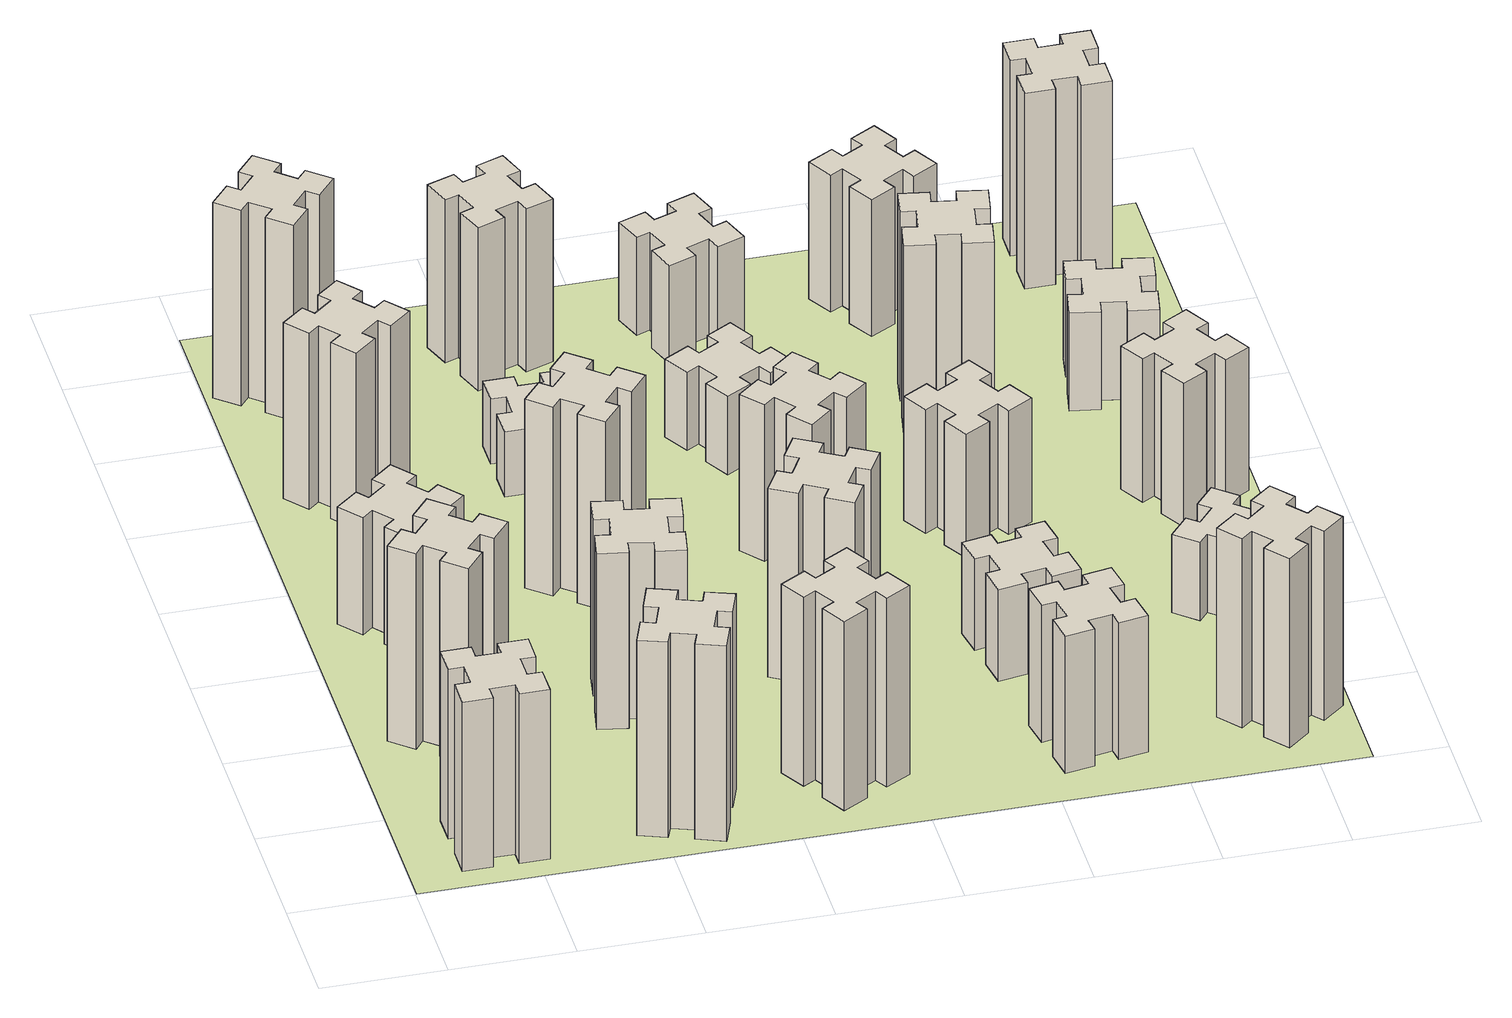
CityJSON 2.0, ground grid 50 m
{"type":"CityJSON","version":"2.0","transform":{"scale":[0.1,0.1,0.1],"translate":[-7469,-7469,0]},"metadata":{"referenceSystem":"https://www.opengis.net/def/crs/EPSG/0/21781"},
"CityObjects":{
"building1":{"type":"Building","attributes":{"class":"1000","function":"1000","usage":"1000","yearOfConstruction":2016,"roofType":"1000","measuredHeight":78,"storeysAboveGround":30,"storeysBelowGround":0},"geometry":[{"type":"Solid","lod":"1","boundaries":[[[[0,1,2,3,4,5,6,7,8,9,10,11,12,13,14,15,16,17,18,19]],[[17,16,20,21]],[[16,15,22,20]],[[15,14,23,22]],[[14,13,24,23]],[[13,12,25,24]],[[12,11,26,25]],[[11,10,27,26]],[[10,9,28,27]],[[9,8,29,28]],[[8,7,30,29]],[[7,6,31,30]],[[6,5,32,31]],[[5,4,33,32]],[[4,3,34,33]],[[3,2,35,34]],[[2,1,36,35]],[[1,0,37,36]],[[0,19,38,37]],[[19,18,39,38]],[[18,17,21,39]],[[24,25,26,27,28,29,30,31,32,33,34,35,36,37,38,39,21,20,22,23]]]]}]},
"building2":{"type":"Building","attributes":{"class":"1000","function":"1000","usage":"1000","yearOfConstruction":2016,"roofType":"1000","measuredHeight":90,"storeysAboveGround":30,"storeysBelowGround":0},"geometry":[{"type":"Solid","lod":"1","boundaries":[[[[40,41,42,43,44,45,46,47,48,49,50,51,52,53,54,55,56,57,58,59]],[[57,56,60,61]],[[56,55,62,60]],[[55,54,63,62]],[[54,53,64,63]],[[53,52,65,64]],[[52,51,66,65]],[[51,50,67,66]],[[50,49,68,67]],[[49,48,69,68]],[[48,47,70,69]],[[47,46,71,70]],[[46,45,72,71]],[[45,44,73,72]],[[44,43,74,73]],[[43,42,75,74]],[[42,41,76,75]],[[41,40,77,76]],[[40,59,78,77]],[[59,58,79,78]],[[58,57,61,79]],[[64,65,66,67,68,69,70,71,72,73,74,75,76,77,78,79,61,60,62,63]]]]}]},
"building3":{"type":"Building","attributes":{"class":"1000","function":"1000","usage":"1000","yearOfConstruction":2016,"roofType":"1000","measuredHeight":54,"storeysAboveGround":30,"storeysBelowGround":0},"geometry":[{"type":"Solid","lod":"1","boundaries":[[[[80,81,82,83,84,85,86,87,88,89,90,91,92,93,94,95,96,97,98,99]],[[97,96,100,101]],[[96,95,102,100]],[[95,94,103,102]],[[94,93,104,103]],[[93,92,105,104]],[[92,91,106,105]],[[91,90,107,106]],[[90,89,108,107]],[[89,88,109,108]],[[88,87,110,109]],[[87,86,111,110]],[[86,85,112,111]],[[85,84,113,112]],[[84,83,114,113]],[[83,82,115,114]],[[82,81,116,115]],[[81,80,117,116]],[[80,99,118,117]],[[99,98,119,118]],[[98,97,101,119]],[[104,105,106,107,108,109,110,111,112,113,114,115,116,117,118,119,101,100,102,103]]]]}]},
"building4":{"type":"Building","attributes":{"class":"1000","function":"1000","usage":"1000","yearOfConstruction":2016,"roofType":"1000","measuredHeight":81,"storeysAboveGround":30,"storeysBelowGround":0},"geometry":[{"type":"Solid","lod":"1","boundaries":[[[[120,121,122,123,124,125,126,127,128,129,130,131,132,133,134,135,136,137,138,139]],[[137,136,140,141]],[[136,135,142,140]],[[135,134,143,142]],[[134,133,144,143]],[[133,132,145,144]],[[132,131,146,145]],[[131,130,147,146]],[[130,129,148,147]],[[129,128,149,148]],[[128,127,150,149]],[[127,126,151,150]],[[126,125,152,151]],[[125,124,153,152]],[[124,123,154,153]],[[123,122,155,154]],[[122,121,156,155]],[[121,120,157,156]],[[120,139,158,157]],[[139,138,159,158]],[[138,137,141,159]],[[144,145,146,147,148,149,150,151,152,153,154,155,156,157,158,159,141,140,142,143]]]]}]},
"building5":{"type":"Building","attributes":{"class":"1000","function":"1000","usage":"1000","yearOfConstruction":2016,"roofType":"1000","measuredHeight":90,"storeysAboveGround":30,"storeysBelowGround":0},"geometry":[{"type":"Solid","lod":"1","boundaries":[[[[160,161,162,163,164,165,166,167,168,169,170,171,172,173,174,175,176,177,178,179]],[[177,176,180,181]],[[176,175,182,180]],[[175,174,183,182]],[[174,173,184,183]],[[173,172,185,184]],[[172,171,186,185]],[[171,170,187,186]],[[170,169,188,187]],[[169,168,189,188]],[[168,167,190,189]],[[167,166,191,190]],[[166,165,192,191]],[[165,164,193,192]],[[164,163,194,193]],[[163,162,195,194]],[[162,161,196,195]],[[161,160,197,196]],[[160,179,198,197]],[[179,178,199,198]],[[178,177,181,199]],[[184,185,186,187,188,189,190,191,192,193,194,195,196,197,198,199,181,180,182,183]]]]}]},
"building6":{"type":"Building","attributes":{"class":"1000","function":"1000","usage":"1000","yearOfConstruction":2016,"roofType":"1000","measuredHeight":90,"storeysAboveGround":30,"storeysBelowGround":0},"geometry":[{"type":"Solid","lod":"1","boundaries":[[[[200,201,202,203,204,205,206,207,208,209,210,211,212,213,214,215,216,217,218,219]],[[217,216,220,221]],[[216,215,222,220]],[[215,214,223,222]],[[214,213,224,223]],[[213,212,225,224]],[[212,211,226,225]],[[211,210,227,226]],[[210,209,228,227]],[[209,208,229,228]],[[208,207,230,229]],[[207,206,231,230]],[[206,205,232,231]],[[205,204,233,232]],[[204,203,234,233]],[[203,202,235,234]],[[202,201,236,235]],[[201,200,237,236]],[[200,219,238,237]],[[219,218,239,238]],[[218,217,221,239]],[[224,225,226,227,228,229,230,231,232,233,234,235,236,237,238,239,221,220,222,223]]]]}]},
"building7":{"type":"Building","attributes":{"class":"1000","function":"1000","usage":"1000","yearOfConstruction":2016,"roofType":"1000","measuredHeight":81,"storeysAboveGround":30,"storeysBelowGround":0},"geometry":[{"type":"Solid","lod":"1","boundaries":[[[[240,241,242,243,244,245,246,247,248,249,250,251,252,253,254,255,256,257,258,259]],[[257,256,260,261]],[[256,255,262,260]],[[255,254,263,262]],[[254,253,264,263]],[[253,252,265,264]],[[252,251,266,265]],[[251,250,267,266]],[[250,249,268,267]],[[249,248,269,268]],[[248,247,270,269]],[[247,246,271,270]],[[246,245,272,271]],[[245,244,273,272]],[[244,243,274,273]],[[243,242,275,274]],[[242,241,276,275]],[[241,240,277,276]],[[240,259,278,277]],[[259,258,279,278]],[[258,257,261,279]],[[264,265,266,267,268,269,270,271,272,273,274,275,276,277,278,279,261,260,262,263]]]]}]},
"building8":{"type":"Building","attributes":{"class":"1000","function":"1000","usage":"1000","yearOfConstruction":2016,"roofType":"1000","measuredHeight":87,"storeysAboveGround":30,"storeysBelowGround":0},"geometry":[{"type":"Solid","lod":"1","boundaries":[[[[280,281,282,283,284,285,286,287,288,289,290,291,292,293,294,295,296,297,298,299]],[[297,296,300,301]],[[296,295,302,300]],[[295,294,303,302]],[[294,293,304,303]],[[293,292,305,304]],[[292,291,306,305]],[[291,290,307,306]],[[290,289,308,307]],[[289,288,309,308]],[[288,287,310,309]],[[287,286,311,310]],[[286,285,312,311]],[[285,284,313,312]],[[284,283,314,313]],[[283,282,315,314]],[[282,281,316,315]],[[281,280,317,316]],[[280,299,318,317]],[[299,298,319,318]],[[298,297,301,319]],[[304,305,306,307,308,309,310,311,312,313,314,315,316,317,318,319,301,300,302,303]]]]}]},
"building9":{"type":"Building","attributes":{"class":"1000","function":"1000","usage":"1000","yearOfConstruction":2016,"roofType":"1000","measuredHeight":87,"storeysAboveGround":30,"storeysBelowGround":0},"geometry":[{"type":"Solid","lod":"1","boundaries":[[[[320,321,322,323,324,325,326,327,328,329,330,331,332,333,334,335,336,337,338,339]],[[337,336,340,341]],[[336,335,342,340]],[[335,334,343,342]],[[334,333,344,343]],[[333,332,345,344]],[[332,331,346,345]],[[331,330,347,346]],[[330,329,348,347]],[[329,328,349,348]],[[328,327,350,349]],[[327,326,351,350]],[[326,325,352,351]],[[325,324,353,352]],[[324,323,354,353]],[[323,322,355,354]],[[322,321,356,355]],[[321,320,357,356]],[[320,339,358,357]],[[339,338,359,358]],[[338,337,341,359]],[[344,345,346,347,348,349,350,351,352,353,354,355,356,357,358,359,341,340,342,343]]]]}]},
"building10":{"type":"Building","attributes":{"class":"1000","function":"1000","usage":"1000","yearOfConstruction":2016,"roofType":"1000","measuredHeight":30,"storeysAboveGround":30,"storeysBelowGround":0},"geometry":[{"type":"Solid","lod":"1","boundaries":[[[[360,361,362,363,364,365,366,367,368,369,370,371,372,373,374,375,376,377,378,379]],[[377,376,380,381]],[[376,375,382,380]],[[375,374,383,382]],[[374,373,384,383]],[[373,372,385,384]],[[372,371,386,385]],[[371,370,387,386]],[[370,369,388,387]],[[369,368,389,388]],[[368,367,390,389]],[[367,366,391,390]],[[366,365,392,391]],[[365,364,393,392]],[[364,363,394,393]],[[363,362,395,394]],[[362,361,396,395]],[[361,360,397,396]],[[360,379,398,397]],[[379,378,399,398]],[[378,377,381,399]],[[384,385,386,387,388,389,390,391,392,393,394,395,396,397,398,399,381,380,382,383]]]]}]},
"building11":{"type":"Building","attributes":{"class":"1000","function":"1000","usage":"1000","yearOfConstruction":2016,"roofType":"1000","measuredHeight":75,"storeysAboveGround":30,"storeysBelowGround":0},"geometry":[{"type":"Solid","lod":"1","boundaries":[[[[400,401,402,403,404,405,406,407,408,409,410,411,412,413,414,415,416,417,418,419]],[[417,416,420,421]],[[416,415,422,420]],[[415,414,423,422]],[[414,413,424,423]],[[413,412,425,424]],[[412,411,426,425]],[[411,410,427,426]],[[410,409,428,427]],[[409,408,429,428]],[[408,407,430,429]],[[407,406,431,430]],[[406,405,432,431]],[[405,404,433,432]],[[404,403,434,433]],[[403,402,435,434]],[[402,401,436,435]],[[401,400,437,436]],[[400,419,438,437]],[[419,418,439,438]],[[418,417,421,439]],[[424,425,426,427,428,429,430,431,432,433,434,435,436,437,438,439,421,420,422,423]]]]}]},
"building12":{"type":"Building","attributes":{"class":"1000","function":"1000","usage":"1000","yearOfConstruction":2016,"roofType":"1000","measuredHeight":87,"storeysAboveGround":30,"storeysBelowGround":0},"geometry":[{"type":"Solid","lod":"1","boundaries":[[[[440,441,442,443,444,445,446,447,448,449,450,451,452,453,454,455,456,457,458,459]],[[457,456,460,461]],[[456,455,462,460]],[[455,454,463,462]],[[454,453,464,463]],[[453,452,465,464]],[[452,451,466,465]],[[451,450,467,466]],[[450,449,468,467]],[[449,448,469,468]],[[448,447,470,469]],[[447,446,471,470]],[[446,445,472,471]],[[445,444,473,472]],[[444,443,474,473]],[[443,442,475,474]],[[442,441,476,475]],[[441,440,477,476]],[[440,459,478,477]],[[459,458,479,478]],[[458,457,461,479]],[[464,465,466,467,468,469,470,471,472,473,474,475,476,477,478,479,461,460,462,463]]]]}]},
"building13":{"type":"Building","attributes":{"class":"1000","function":"1000","usage":"1000","yearOfConstruction":2016,"roofType":"1000","measuredHeight":72,"storeysAboveGround":30,"storeysBelowGround":0},"geometry":[{"type":"Solid","lod":"1","boundaries":[[[[480,481,482,483,484,485,486,487,488,489,490,491,492,493,494,495,496,497,498,499]],[[497,496,500,501]],[[496,495,502,500]],[[495,494,503,502]],[[494,493,504,503]],[[493,492,505,504]],[[492,491,506,505]],[[491,490,507,506]],[[490,489,508,507]],[[489,488,509,508]],[[488,487,510,509]],[[487,486,511,510]],[[486,485,512,511]],[[485,484,513,512]],[[484,483,514,513]],[[483,482,515,514]],[[482,481,516,515]],[[481,480,517,516]],[[480,499,518,517]],[[499,498,519,518]],[[498,497,501,519]],[[504,505,506,507,508,509,510,511,512,513,514,515,516,517,518,519,501,500,502,503]]]]}]},
"building14":{"type":"Building","attributes":{"class":"1000","function":"1000","usage":"1000","yearOfConstruction":2016,"roofType":"1000","measuredHeight":36,"storeysAboveGround":30,"storeysBelowGround":0},"geometry":[{"type":"Solid","lod":"1","boundaries":[[[[520,521,522,523,524,525,526,527,528,529,530,531,532,533,534,535,536,537,538,539]],[[537,536,540,541]],[[536,535,542,540]],[[535,534,543,542]],[[534,533,544,543]],[[533,532,545,544]],[[532,531,546,545]],[[531,530,547,546]],[[530,529,548,547]],[[529,528,549,548]],[[528,527,550,549]],[[527,526,551,550]],[[526,525,552,551]],[[525,524,553,552]],[[524,523,554,553]],[[523,522,555,554]],[[522,521,556,555]],[[521,520,557,556]],[[520,539,558,557]],[[539,538,559,558]],[[538,537,541,559]],[[544,545,546,547,548,549,550,551,552,553,554,555,556,557,558,559,541,540,542,543]]]]}]},
"building15":{"type":"Building","attributes":{"class":"1000","function":"1000","usage":"1000","yearOfConstruction":2016,"roofType":"1000","measuredHeight":63,"storeysAboveGround":30,"storeysBelowGround":0},"geometry":[{"type":"Solid","lod":"1","boundaries":[[[[560,561,562,563,564,565,566,567,568,569,570,571,572,573,574,575,576,577,578,579]],[[577,576,580,581]],[[576,575,582,580]],[[575,574,583,582]],[[574,573,584,583]],[[573,572,585,584]],[[572,571,586,585]],[[571,570,587,586]],[[570,569,588,587]],[[569,568,589,588]],[[568,567,590,589]],[[567,566,591,590]],[[566,565,592,591]],[[565,564,593,592]],[[564,563,594,593]],[[563,562,595,594]],[[562,561,596,595]],[[561,560,597,596]],[[560,579,598,597]],[[579,578,599,598]],[[578,577,581,599]],[[584,585,586,587,588,589,590,591,592,593,594,595,596,597,598,599,581,580,582,583]]]]}]},
"building16":{"type":"Building","attributes":{"class":"1000","function":"1000","usage":"1000","yearOfConstruction":2016,"roofType":"1000","measuredHeight":45,"storeysAboveGround":30,"storeysBelowGround":0},"geometry":[{"type":"Solid","lod":"1","boundaries":[[[[600,601,602,603,604,605,606,607,608,609,610,611,612,613,614,615,616,617,618,619]],[[617,616,620,621]],[[616,615,622,620]],[[615,614,623,622]],[[614,613,624,623]],[[613,612,625,624]],[[612,611,626,625]],[[611,610,627,626]],[[610,609,628,627]],[[609,608,629,628]],[[608,607,630,629]],[[607,606,631,630]],[[606,605,632,631]],[[605,604,633,632]],[[604,603,634,633]],[[603,602,635,634]],[[602,601,636,635]],[[601,600,637,636]],[[600,619,638,637]],[[619,618,639,638]],[[618,617,621,639]],[[624,625,626,627,628,629,630,631,632,633,634,635,636,637,638,639,621,620,622,623]]]]}]},
"building17":{"type":"Building","attributes":{"class":"1000","function":"1000","usage":"1000","yearOfConstruction":2016,"roofType":"1000","measuredHeight":42,"storeysAboveGround":30,"storeysBelowGround":0},"geometry":[{"type":"Solid","lod":"1","boundaries":[[[[640,641,642,643,644,645,646,647,648,649,650,651,652,653,654,655,656,657,658,659]],[[657,656,660,661]],[[656,655,662,660]],[[655,654,663,662]],[[654,653,664,663]],[[653,652,665,664]],[[652,651,666,665]],[[651,650,667,666]],[[650,649,668,667]],[[649,648,669,668]],[[648,647,670,669]],[[647,646,671,670]],[[646,645,672,671]],[[645,644,673,672]],[[644,643,674,673]],[[643,642,675,674]],[[642,641,676,675]],[[641,640,677,676]],[[640,659,678,677]],[[659,658,679,678]],[[658,657,661,679]],[[664,665,666,667,668,669,670,671,672,673,674,675,676,677,678,679,661,660,662,663]]]]}]},
"building18":{"type":"Building","attributes":{"class":"1000","function":"1000","usage":"1000","yearOfConstruction":2016,"roofType":"1000","measuredHeight":57,"storeysAboveGround":30,"storeysBelowGround":0},"geometry":[{"type":"Solid","lod":"1","boundaries":[[[[680,681,682,683,684,685,686,687,688,689,690,691,692,693,694,695,696,697,698,699]],[[697,696,700,701]],[[696,695,702,700]],[[695,694,703,702]],[[694,693,704,703]],[[693,692,705,704]],[[692,691,706,705]],[[691,690,707,706]],[[690,689,708,707]],[[689,688,709,708]],[[688,687,710,709]],[[687,686,711,710]],[[686,685,712,711]],[[685,684,713,712]],[[684,683,714,713]],[[683,682,715,714]],[[682,681,716,715]],[[681,680,717,716]],[[680,699,718,717]],[[699,698,719,718]],[[698,697,701,719]],[[704,705,706,707,708,709,710,711,712,713,714,715,716,717,718,719,701,700,702,703]]]]}]},
"building19":{"type":"Building","attributes":{"class":"1000","function":"1000","usage":"1000","yearOfConstruction":2016,"roofType":"1000","measuredHeight":87,"storeysAboveGround":30,"storeysBelowGround":0},"geometry":[{"type":"Solid","lod":"1","boundaries":[[[[720,721,722,723,724,725,726,727,728,729,730,731,732,733,734,735,736,737,738,739]],[[737,736,740,741]],[[736,735,742,740]],[[735,734,743,742]],[[734,733,744,743]],[[733,732,745,744]],[[732,731,746,745]],[[731,730,747,746]],[[730,729,748,747]],[[729,728,749,748]],[[728,727,750,749]],[[727,726,751,750]],[[726,725,752,751]],[[725,724,753,752]],[[724,723,754,753]],[[723,722,755,754]],[[722,721,756,755]],[[721,720,757,756]],[[720,739,758,757]],[[739,738,759,758]],[[738,737,741,759]],[[744,745,746,747,748,749,750,751,752,753,754,755,756,757,758,759,741,740,742,743]]]]}]},
"building20":{"type":"Building","attributes":{"class":"1000","function":"1000","usage":"1000","yearOfConstruction":2016,"roofType":"1000","measuredHeight":87,"storeysAboveGround":30,"storeysBelowGround":0},"geometry":[{"type":"Solid","lod":"1","boundaries":[[[[760,761,762,763,764,765,766,767,768,769,770,771,772,773,774,775,776,777,778,779]],[[777,776,780,781]],[[776,775,782,780]],[[775,774,783,782]],[[774,773,784,783]],[[773,772,785,784]],[[772,771,786,785]],[[771,770,787,786]],[[770,769,788,787]],[[769,768,789,788]],[[768,767,790,789]],[[767,766,791,790]],[[766,765,792,791]],[[765,764,793,792]],[[764,763,794,793]],[[763,762,795,794]],[[762,761,796,795]],[[761,760,797,796]],[[760,779,798,797]],[[779,778,799,798]],[[778,777,781,799]],[[784,785,786,787,788,789,790,791,792,793,794,795,796,797,798,799,781,780,782,783]]]]}]},
"building21":{"type":"Building","attributes":{"class":"1000","function":"1000","usage":"1000","yearOfConstruction":2016,"roofType":"1000","measuredHeight":63,"storeysAboveGround":30,"storeysBelowGround":0},"geometry":[{"type":"Solid","lod":"1","boundaries":[[[[800,801,802,803,804,805,806,807,808,809,810,811,812,813,814,815,816,817,818,819]],[[817,816,820,821]],[[816,815,822,820]],[[815,814,823,822]],[[814,813,824,823]],[[813,812,825,824]],[[812,811,826,825]],[[811,810,827,826]],[[810,809,828,827]],[[809,808,829,828]],[[808,807,830,829]],[[807,806,831,830]],[[806,805,832,831]],[[805,804,833,832]],[[804,803,834,833]],[[803,802,835,834]],[[802,801,836,835]],[[801,800,837,836]],[[800,819,838,837]],[[819,818,839,838]],[[818,817,821,839]],[[824,825,826,827,828,829,830,831,832,833,834,835,836,837,838,839,821,820,822,823]]]]}]},
"building22":{"type":"Building","attributes":{"class":"1000","function":"1000","usage":"1000","yearOfConstruction":2016,"roofType":"1000","measuredHeight":36,"storeysAboveGround":30,"storeysBelowGround":0},"geometry":[{"type":"Solid","lod":"1","boundaries":[[[[840,841,842,843,844,845,846,847,848,849,850,851,852,853,854,855,856,857,858,859]],[[857,856,860,861]],[[856,855,862,860]],[[855,854,863,862]],[[854,853,864,863]],[[853,852,865,864]],[[852,851,866,865]],[[851,850,867,866]],[[850,849,868,867]],[[849,848,869,868]],[[848,847,870,869]],[[847,846,871,870]],[[846,845,872,871]],[[845,844,873,872]],[[844,843,874,873]],[[843,842,875,874]],[[842,841,876,875]],[[841,840,877,876]],[[840,859,878,877]],[[859,858,879,878]],[[858,857,861,879]],[[864,865,866,867,868,869,870,871,872,873,874,875,876,877,878,879,861,860,862,863]]]]}]},
"building23":{"type":"Building","attributes":{"class":"1000","function":"1000","usage":"1000","yearOfConstruction":2016,"roofType":"1000","measuredHeight":66,"storeysAboveGround":30,"storeysBelowGround":0},"geometry":[{"type":"Solid","lod":"1","boundaries":[[[[880,881,882,883,884,885,886,887,888,889,890,891,892,893,894,895,896,897,898,899]],[[897,896,900,901]],[[896,895,902,900]],[[895,894,903,902]],[[894,893,904,903]],[[893,892,905,904]],[[892,891,906,905]],[[891,890,907,906]],[[890,889,908,907]],[[889,888,909,908]],[[888,887,910,909]],[[887,886,911,910]],[[886,885,912,911]],[[885,884,913,912]],[[884,883,914,913]],[[883,882,915,914]],[[882,881,916,915]],[[881,880,917,916]],[[880,899,918,917]],[[899,898,919,918]],[[898,897,901,919]],[[904,905,906,907,908,909,910,911,912,913,914,915,916,917,918,919,901,900,902,903]]]]}]},
"building24":{"type":"Building","attributes":{"class":"1000","function":"1000","usage":"1000","yearOfConstruction":2016,"roofType":"1000","measuredHeight":45,"storeysAboveGround":30,"storeysBelowGround":0},"geometry":[{"type":"Solid","lod":"1","boundaries":[[[[920,921,922,923,924,925,926,927,928,929,930,931,932,933,934,935,936,937,938,939]],[[937,936,940,941]],[[936,935,942,940]],[[935,934,943,942]],[[934,933,944,943]],[[933,932,945,944]],[[932,931,946,945]],[[931,930,947,946]],[[930,929,948,947]],[[929,928,949,948]],[[928,927,950,949]],[[927,926,951,950]],[[926,925,952,951]],[[925,924,953,952]],[[924,923,954,953]],[[923,922,955,954]],[[922,921,956,955]],[[921,920,957,956]],[[920,939,958,957]],[[939,938,959,958]],[[938,937,941,959]],[[944,945,946,947,948,949,950,951,952,953,954,955,956,957,958,959,941,940,942,943]]]]}]},
"building25":{"type":"Building","attributes":{"class":"1000","function":"1000","usage":"1000","yearOfConstruction":2016,"roofType":"1000","measuredHeight":90,"storeysAboveGround":30,"storeysBelowGround":0},"geometry":[{"type":"Solid","lod":"1","boundaries":[[[[960,961,962,963,964,965,966,967,968,969,970,971,972,973,974,975,976,977,978,979]],[[977,976,980,981]],[[976,975,982,980]],[[975,974,983,982]],[[974,973,984,983]],[[973,972,985,984]],[[972,971,986,985]],[[971,970,987,986]],[[970,969,988,987]],[[969,968,989,988]],[[968,967,990,989]],[[967,966,991,990]],[[966,965,992,991]],[[965,964,993,992]],[[964,963,994,993]],[[963,962,995,994]],[[962,961,996,995]],[[961,960,997,996]],[[960,979,998,997]],[[979,978,999,998]],[[978,977,981,999]],[[984,985,986,987,988,989,990,991,992,993,994,995,996,997,998,999,981,980,982,983]]]]}]},
"landuse1":{"type":"LandUse","attributes":{"name":"plot1","function":"1010"},"geometry":[{"type":"MultiSurface","lod":"1","boundaries":[[[1000,1001,1002,1003]]]}]}
},
"vertices":[
[265,325,0],[265,225,0],[205,225,0],[205,105,0],[325,105,0],[325,165,0],[425,165,0],[425,105,0],[545,105,0],[545,225,0],[485,225,0],[485,325,0],[545,325,0],[545,445,0],[425,445,0],[425,385,0],[325,385,0],[325,445,0],[205,445,0],[205,325,0],[325,385,780],[325,445,780],[425,385,780],[425,445,780],[545,445,780],[545,325,780],[485,325,780],[485,225,780],[545,225,780],[545,105,780],[425,105,780],[425,165,780],[325,165,780],[325,105,780],[205,105,780],[205,225,780],[265,225,780],[265,325,780],[205,325,780],[205,445,780],
[484,1067,0],[408,1132,0],[446,1178,0],[354,1255,0],[277,1163,0],[323,1124,0],[259,1048,0],[213,1086,0],[136,994,0],[228,917,0],[266,963,0],[343,899,0],[304,853,0],[396,776,0],[473,868,0],[427,906,0],[492,983,0],[538,944,0],[615,1036,0],[523,1113,0],[492,983,900],[538,944,900],[427,906,900],[473,868,900],[396,776,900],[304,853,900],[343,899,900],[266,963,900],[228,917,900],[136,994,900],[213,1086,900],[259,1048,900],[323,1124,900],[277,1163,900],[354,1255,900],[446,1178,900],[408,1132,900],[484,1067,900],[523,1113,900],[615,1036,900],
[492,1788,0],[427,1864,0],[473,1903,0],[396,1995,0],[304,1918,0],[343,1872,0],[266,1807,0],[228,1853,0],[136,1776,0],[213,1684,0],[259,1723,0],[323,1646,0],[277,1608,0],[354,1516,0],[446,1593,0],[408,1639,0],[484,1703,0],[523,1657,0],[615,1734,0],[538,1826,0],[484,1703,540],[523,1657,540],[408,1639,540],[446,1593,540],[354,1516,540],[277,1608,540],[323,1646,540],[259,1723,540],[213,1684,540],[136,1776,540],[228,1853,540],[266,1807,540],[343,1872,540],[304,1918,540],[396,1995,540],[473,1903,540],[427,1864,540],[492,1788,540],[538,1826,540],[615,1734,540],
[343,2712,0],[266,2647,0],[228,2693,0],[136,2616,0],[213,2524,0],[259,2563,0],[323,2486,0],[277,2448,0],[354,2356,0],[446,2433,0],[408,2479,0],[484,2543,0],[523,2497,0],[615,2574,0],[538,2666,0],[492,2628,0],[427,2704,0],[473,2743,0],[396,2835,0],[304,2758,0],[427,2704,810],[473,2743,810],[492,2628,810],[538,2666,810],[615,2574,810],[523,2497,810],[484,2543,810],[408,2479,810],[446,2433,810],[354,2356,810],[277,2448,810],[323,2486,810],[259,2563,810],[213,2524,810],[136,2616,810],[228,2693,810],[266,2647,810],[343,2712,810],[304,2758,810],[396,2835,810],
[1029,360,0],[995,266,0],[939,287,0],[897,174,0],[1010,133,0],[1031,189,0],[1125,155,0],[1104,99,0],[1217,57,0],[1258,170,0],[1202,191,0],[1236,285,0],[1292,264,0],[1333,377,0],[1220,418,0],[1200,362,0],[1106,396,0],[1127,452,0],[1014,493,0],[973,380,0],[1106,396,900],[1127,452,900],[1200,362,900],[1220,418,900],[1333,377,900],[1292,264,900],[1236,285,900],[1202,191,900],[1258,170,900],[1217,57,900],[1104,99,900],[1125,155,900],[1031,189,900],[1010,133,900],[897,174,900],[939,287,900],[995,266,900],[1029,360,900],[973,380,900],[1014,493,900],
[384,3387,0],[308,3452,0],[346,3498,0],[254,3575,0],[177,3483,0],[223,3444,0],[159,3368,0],[113,3406,0],[36,3314,0],[128,3237,0],[166,3283,0],[243,3219,0],[204,3173,0],[296,3096,0],[373,3188,0],[327,3226,0],[392,3303,0],[438,3264,0],[515,3356,0],[423,3433,0],[392,3303,900],[438,3264,900],[327,3226,900],[373,3188,900],[296,3096,900],[204,3173,900],[243,3219,900],[166,3283,900],[128,3237,900],[36,3314,900],[113,3406,900],[159,3368,900],[223,3444,900],[177,3483,900],[254,3575,900],[346,3498,900],[308,3452,900],[384,3387,900],[423,3433,900],[515,3356,900],
[1047,916,0],[1145,898,0],[1135,839,0],[1253,818,0],[1274,937,0],[1215,947,0],[1232,1045,0],[1291,1035,0],[1312,1153,0],[1194,1174,0],[1184,1115,0],[1085,1132,0],[1096,1191,0],[977,1212,0],[957,1094,0],[1016,1084,0],[998,985,0],[939,996,0],[918,877,0],[1037,857,0],[998,985,810],[939,996,810],[1016,1084,810],[957,1094,810],[977,1212,810],[1096,1191,810],[1085,1132,810],[1184,1115,810],[1194,1174,810],[1312,1153,810],[1291,1035,810],[1232,1045,810],[1215,947,810],[1274,937,810],[1253,818,810],[1135,839,810],[1145,898,810],[1047,916,810],[1037,857,810],[918,877,810],
[1224,1907,0],[1148,1972,0],[1186,2018,0],[1094,2095,0],[1017,2003,0],[1063,1964,0],[999,1888,0],[953,1926,0],[876,1834,0],[968,1757,0],[1006,1803,0],[1083,1739,0],[1044,1693,0],[1136,1616,0],[1213,1708,0],[1167,1746,0],[1232,1823,0],[1278,1784,0],[1355,1876,0],[1263,1953,0],[1232,1823,870],[1278,1784,870],[1167,1746,870],[1213,1708,870],[1136,1616,870],[1044,1693,870],[1083,1739,870],[1006,1803,870],[968,1757,870],[876,1834,870],[953,1926,870],[999,1888,870],[1063,1964,870],[1017,2003,870],[1094,2095,870],[1186,2018,870],[1148,1972,870],[1224,1907,870],[1263,1953,870],[1355,1876,870],
[1744,496,0],[1657,446,0],[1627,498,0],[1523,438,0],[1583,334,0],[1635,364,0],[1685,277,0],[1633,247,0],[1693,143,0],[1797,203,0],[1767,255,0],[1854,305,0],[1884,253,0],[1988,313,0],[1928,417,0],[1876,387,0],[1826,474,0],[1878,504,0],[1818,608,0],[1714,548,0],[1826,474,870],[1878,504,870],[1876,387,870],[1928,417,870],[1988,313,870],[1884,253,870],[1854,305,870],[1767,255,870],[1797,203,870],[1693,143,870],[1633,247,870],[1685,277,870],[1635,364,870],[1583,334,870],[1523,438,870],[1627,498,870],[1657,446,870],[1744,496,870],[1714,548,870],[1818,608,870],
[1225,2545,0],[1225,2645,0],[1285,2645,0],[1285,2765,0],[1165,2765,0],[1165,2705,0],[1065,2705,0],[1065,2765,0],[945,2765,0],[945,2645,0],[1005,2645,0],[1005,2545,0],[945,2545,0],[945,2425,0],[1065,2425,0],[1065,2485,0],[1165,2485,0],[1165,2425,0],[1285,2425,0],[1285,2545,0],[1165,2485,300],[1165,2425,300],[1065,2485,300],[1065,2425,300],[945,2425,300],[945,2545,300],[1005,2545,300],[1005,2645,300],[945,2645,300],[945,2765,300],[1065,2765,300],[1065,2705,300],[1165,2705,300],[1165,2765,300],[1285,2765,300],[1285,2645,300],[1225,2645,300],[1225,2545,300],[1285,2545,300],[1285,2425,300],
[1125,3456,0],[1031,3422,0],[1010,3478,0],[897,3437,0],[939,3324,0],[995,3345,0],[1029,3251,0],[973,3230,0],[1014,3117,0],[1127,3159,0],[1106,3215,0],[1200,3249,0],[1220,3193,0],[1333,3234,0],[1292,3347,0],[1236,3326,0],[1202,3420,0],[1258,3440,0],[1217,3553,0],[1104,3512,0],[1202,3420,750],[1258,3440,750],[1236,3326,750],[1292,3347,750],[1333,3234,750],[1220,3193,750],[1200,3249,750],[1106,3215,750],[1127,3159,750],[1014,3117,750],[973,3230,750],[1029,3251,750],[995,3345,750],[939,3324,750],[897,3437,750],[1010,3478,750],[1031,3422,750],[1125,3456,750],[1104,3512,750],[1217,3553,750],
[1926,1017,0],[1976,1104,0],[2028,1074,0],[2088,1178,0],[1984,1238,0],[1954,1186,0],[1867,1236,0],[1897,1288,0],[1793,1348,0],[1733,1244,0],[1785,1214,0],[1735,1127,0],[1683,1157,0],[1623,1053,0],[1727,993,0],[1757,1045,0],[1844,995,0],[1814,943,0],[1918,883,0],[1978,987,0],[1844,995,870],[1814,943,870],[1757,1045,870],[1727,993,870],[1623,1053,870],[1683,1157,870],[1735,1127,870],[1785,1214,870],[1733,1244,870],[1793,1348,870],[1897,1288,870],[1867,1236,870],[1954,1186,870],[1984,1238,870],[2088,1178,870],[2028,1074,870],[1976,1104,870],[1926,1017,870],[1978,987,870],[1918,883,870],
[2072,1888,0],[2007,1964,0],[2053,2003,0],[1976,2095,0],[1884,2018,0],[1923,1972,0],[1846,1907,0],[1808,1953,0],[1716,1876,0],[1793,1784,0],[1839,1823,0],[1903,1746,0],[1857,1708,0],[1934,1616,0],[2026,1693,0],[1988,1739,0],[2064,1803,0],[2103,1757,0],[2195,1834,0],[2118,1926,0],[2064,1803,720],[2103,1757,720],[1988,1739,720],[2026,1693,720],[1934,1616,720],[1857,1708,720],[1903,1746,720],[1839,1823,720],[1793,1784,720],[1716,1876,720],[1808,1953,720],[1846,1907,720],[1923,1972,720],[1884,2018,720],[1976,2095,720],[2053,2003,720],[2007,1964,720],[2072,1888,720],[2118,1926,720],[2195,1834,720],
[1976,2607,0],[1926,2694,0],[1978,2724,0],[1918,2828,0],[1814,2768,0],[1844,2716,0],[1757,2666,0],[1727,2718,0],[1623,2658,0],[1683,2554,0],[1735,2584,0],[1785,2497,0],[1733,2467,0],[1793,2363,0],[1897,2423,0],[1867,2475,0],[1954,2525,0],[1984,2473,0],[2088,2533,0],[2028,2637,0],[1954,2525,360],[1984,2473,360],[1867,2475,360],[1897,2423,360],[1793,2363,360],[1733,2467,360],[1785,2497,360],[1735,2584,360],[1683,2554,360],[1623,2658,360],[1727,2718,360],[1757,2666,360],[1844,2716,360],[1814,2768,360],[1918,2828,360],[1978,2724,360],[1926,2694,360],[1976,2607,360],[2028,2637,360],[2088,2533,360],
[2665,258,0],[2764,276,0],[2774,217,0],[2892,237,0],[2871,356,0],[2812,345,0],[2795,444,0],[2854,454,0],[2833,572,0],[2715,551,0],[2725,492,0],[2627,475,0],[2617,534,0],[2498,513,0],[2519,395,0],[2578,405,0],[2596,307,0],[2537,297,0],[2557,178,0],[2676,199,0],[2596,307,630],[2537,297,630],[2578,405,630],[2519,395,630],[2498,513,630],[2617,534,630],[2627,475,630],[2725,492,630],[2715,551,630],[2833,572,630],[2854,454,630],[2795,444,630],[2812,345,630],[2871,356,630],[2892,237,630],[2774,217,630],[2764,276,630],[2665,258,630],[2676,199,630],[2557,178,630],
[1865,3456,0],[1771,3422,0],[1750,3478,0],[1637,3437,0],[1679,3324,0],[1735,3345,0],[1769,3251,0],[1713,3230,0],[1754,3117,0],[1867,3159,0],[1846,3215,0],[1940,3249,0],[1960,3193,0],[2073,3234,0],[2032,3347,0],[1976,3326,0],[1942,3420,0],[1998,3440,0],[1957,3553,0],[1844,3512,0],[1942,3420,450],[1998,3440,450],[1976,3326,450],[2032,3347,450],[2073,3234,450],[1960,3193,450],[1940,3249,450],[1846,3215,450],[1867,3159,450],[1754,3117,450],[1713,3230,450],[1769,3251,450],[1735,3345,450],[1679,3324,450],[1637,3437,450],[1750,3478,450],[1771,3422,450],[1865,3456,450],[1844,3512,450],[1957,3553,450],
[2625,1132,0],[2527,1115,0],[2517,1174,0],[2398,1153,0],[2419,1035,0],[2478,1045,0],[2496,947,0],[2437,937,0],[2457,818,0],[2576,839,0],[2565,898,0],[2664,916,0],[2674,857,0],[2792,877,0],[2771,996,0],[2712,985,0],[2695,1084,0],[2754,1094,0],[2733,1212,0],[2615,1191,0],[2695,1084,420],[2754,1094,420],[2712,985,420],[2771,996,420],[2792,877,420],[2674,857,420],[2664,916,420],[2565,898,420],[2576,839,420],[2457,818,420],[2437,937,420],[2496,947,420],[2478,1045,420],[2419,1035,420],[2398,1153,420],[2517,1174,420],[2527,1115,420],[2625,1132,420],[2615,1191,420],[2733,1212,420],
[2475,1844,0],[2525,1757,0],[2473,1727,0],[2533,1623,0],[2637,1683,0],[2607,1735,0],[2694,1785,0],[2724,1733,0],[2828,1793,0],[2768,1897,0],[2716,1867,0],[2666,1954,0],[2718,1984,0],[2658,2088,0],[2554,2028,0],[2584,1976,0],[2497,1926,0],[2467,1978,0],[2363,1918,0],[2423,1814,0],[2497,1926,570],[2467,1978,570],[2584,1976,570],[2554,2028,570],[2658,2088,570],[2718,1984,570],[2666,1954,570],[2716,1867,570],[2768,1897,570],[2828,1793,570],[2724,1733,570],[2694,1785,570],[2607,1735,570],[2637,1683,570],[2533,1623,570],[2473,1727,570],[2525,1757,570],[2475,1844,570],[2423,1814,570],[2363,1918,570],
[2627,2496,0],[2725,2478,0],[2715,2419,0],[2833,2398,0],[2854,2517,0],[2795,2527,0],[2812,2625,0],[2871,2615,0],[2892,2733,0],[2774,2754,0],[2764,2695,0],[2665,2712,0],[2676,2771,0],[2557,2792,0],[2537,2674,0],[2596,2664,0],[2578,2565,0],[2519,2576,0],[2498,2457,0],[2617,2437,0],[2578,2565,870],[2519,2576,870],[2596,2664,870],[2537,2674,870],[2557,2792,870],[2676,2771,870],[2665,2712,870],[2764,2695,870],[2774,2754,870],[2892,2733,870],[2871,2615,870],[2812,2625,870],[2795,2527,870],[2854,2517,870],[2833,2398,870],[2715,2419,870],[2725,2478,870],[2627,2496,870],[2617,2437,870],[2498,2457,870],
[3468,259,0],[3544,323,0],[3583,277,0],[3675,354,0],[3598,446,0],[3552,408,0],[3487,484,0],[3533,523,0],[3456,615,0],[3364,538,0],[3403,492,0],[3326,427,0],[3288,473,0],[3196,396,0],[3273,304,0],[3319,343,0],[3383,266,0],[3337,228,0],[3414,136,0],[3506,213,0],[3383,266,870],[3337,228,870],[3319,343,870],[3273,304,870],[3196,396,870],[3288,473,870],[3326,427,870],[3403,492,870],[3364,538,870],[3456,615,870],[3533,523,870],[3487,484,870],[3552,408,870],[3598,446,870],[3675,354,870],[3583,277,870],[3544,323,870],[3468,259,870],[3506,213,870],[3414,136,870],
[2716,3347,0],[2666,3434,0],[2718,3464,0],[2658,3568,0],[2554,3508,0],[2584,3456,0],[2497,3406,0],[2467,3458,0],[2363,3398,0],[2423,3294,0],[2475,3324,0],[2525,3237,0],[2473,3207,0],[2533,3103,0],[2637,3163,0],[2607,3215,0],[2694,3265,0],[2724,3213,0],[2828,3273,0],[2768,3377,0],[2694,3265,630],[2724,3213,630],[2607,3215,630],[2637,3163,630],[2533,3103,630],[2473,3207,630],[2525,3237,630],[2475,3324,630],[2423,3294,630],[2363,3398,630],[2467,3458,630],[2497,3406,630],[2584,3456,630],[2554,3508,630],[2658,3568,630],[2718,3464,630],[2666,3434,630],[2716,3347,630],[2768,3377,630],[2828,3273,630],
[3487,1006,0],[3552,1083,0],[3598,1044,0],[3675,1136,0],[3583,1213,0],[3544,1167,0],[3468,1232,0],[3506,1278,0],[3414,1355,0],[3337,1263,0],[3383,1224,0],[3319,1148,0],[3273,1186,0],[3196,1094,0],[3288,1017,0],[3326,1063,0],[3403,999,0],[3364,953,0],[3456,876,0],[3533,968,0],[3403,999,360],[3364,953,360],[3326,1063,360],[3288,1017,360],[3196,1094,360],[3273,1186,360],[3319,1148,360],[3383,1224,360],[3337,1263,360],[3414,1355,360],[3506,1278,360],[3468,1232,360],[3544,1167,360],[3583,1213,360],[3675,1136,360],[3598,1044,360],[3552,1083,360],[3487,1006,360],[3533,968,360],[3456,876,360],
[3556,1867,0],[3506,1954,0],[3558,1984,0],[3498,2088,0],[3394,2028,0],[3424,1976,0],[3337,1926,0],[3307,1978,0],[3203,1918,0],[3263,1814,0],[3315,1844,0],[3365,1757,0],[3313,1727,0],[3373,1623,0],[3477,1683,0],[3447,1735,0],[3534,1785,0],[3564,1733,0],[3668,1793,0],[3608,1897,0],[3534,1785,660],[3564,1733,660],[3447,1735,660],[3477,1683,660],[3373,1623,660],[3313,1727,660],[3365,1757,660],[3315,1844,660],[3263,1814,660],[3203,1918,660],[3307,1978,660],[3337,1926,660],[3424,1976,660],[3394,2028,660],[3498,2088,660],[3558,1984,660],[3506,1954,660],[3556,1867,660],[3608,1897,660],[3668,1793,660],
[3236,2664,0],[3218,2565,0],[3159,2576,0],[3138,2457,0],[3257,2437,0],[3267,2496,0],[3365,2478,0],[3355,2419,0],[3473,2398,0],[3494,2517,0],[3435,2527,0],[3452,2625,0],[3511,2615,0],[3532,2733,0],[3414,2754,0],[3404,2695,0],[3305,2712,0],[3316,2771,0],[3197,2792,0],[3177,2674,0],[3305,2712,450],[3316,2771,450],[3404,2695,450],[3414,2754,450],[3532,2733,450],[3511,2615,450],[3452,2625,450],[3435,2527,450],[3494,2517,450],[3473,2398,450],[3355,2419,450],[3365,2478,450],[3267,2496,450],[3257,2437,450],[3138,2457,450],[3159,2576,450],[3218,2565,450],[3236,2664,450],[3177,2674,450],[3197,2792,450],
[3285,3325,0],[3385,3325,0],[3385,3265,0],[3505,3265,0],[3505,3385,0],[3445,3385,0],[3445,3485,0],[3505,3485,0],[3505,3605,0],[3385,3605,0],[3385,3545,0],[3285,3545,0],[3285,3605,0],[3165,3605,0],[3165,3485,0],[3225,3485,0],[3225,3385,0],[3165,3385,0],[3165,3265,0],[3285,3265,0],[3225,3385,900],[3165,3385,900],[3225,3485,900],[3165,3485,900],[3165,3605,900],[3285,3605,900],[3285,3545,900],[3385,3545,900],[3385,3605,900],[3505,3605,900],[3505,3485,900],[3445,3485,900],[3445,3385,900],[3505,3385,900],[3505,3265,900],[3385,3265,900],[3385,3325,900],[3285,3325,900],[3285,3265,900],[3165,3265,900],
[5,3705,0],[3705,3705,0],[3705,5,0],[5,5,0]
]}
